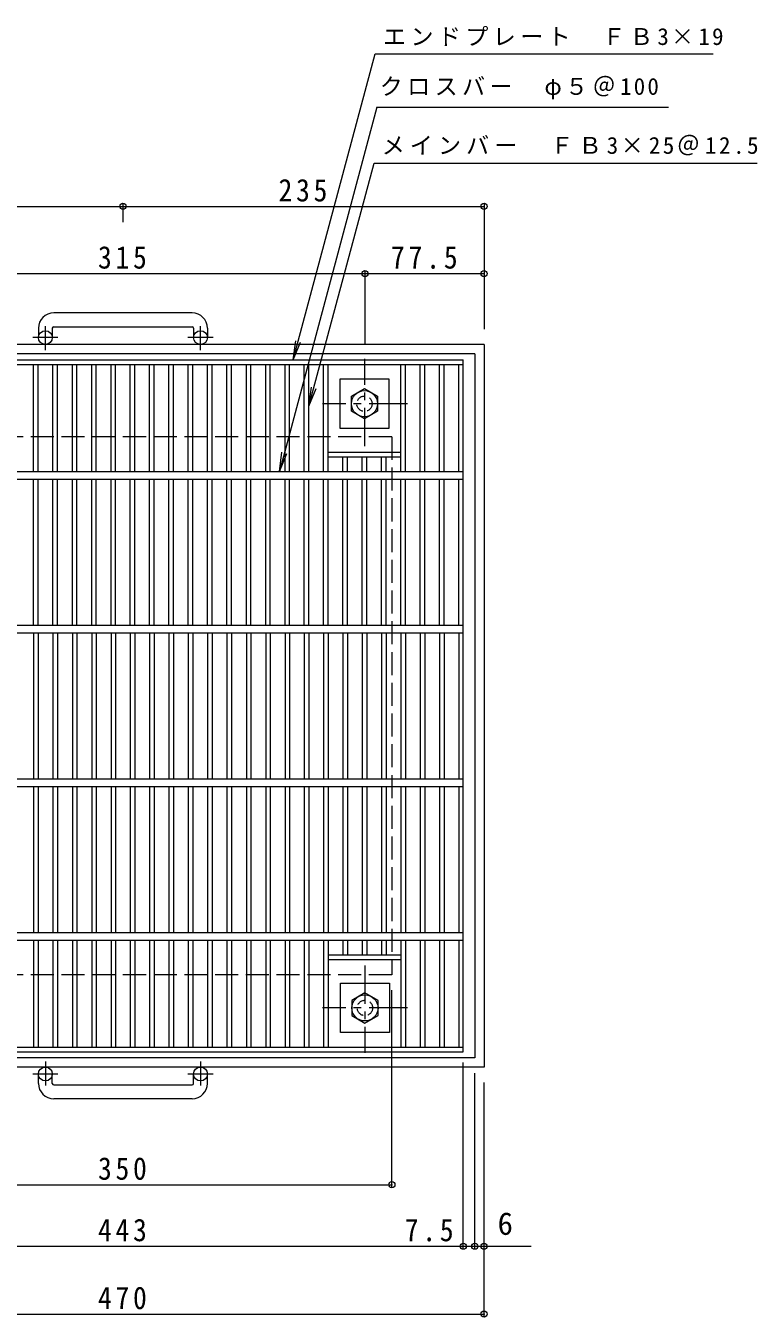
# Model space of a CAD drawing. Units: millimetres at full size, sheet at 1:5; some dimension numbers follow another scale. Extents: x -833 to 798, y -688 to 630.
# Drawn here: x -380 to 96, y -210 to 630 of the extents above; entities that cross this region are included whole.
import ezdxf
from ezdxf.enums import TextEntityAlignment as Align

# ---------------------------------------------------------------- set-up
doc = ezdxf.new("R2010")
doc.units = ezdxf.units.MM
doc.header["$LTSCALE"] = 5
doc.header["$PDMODE"] = 32
doc.header["$PDSIZE"] = 4
for name, pattern in [('CHAIN1', [8, 5, -1, 1, -1]), ('DASHED1', [1.8, 1.2, -0.6]), ('DASHED3', [4, 3, -1])]:
    doc.linetypes.add(name, pattern=pattern)
for name, color, linetype, lineweight in [('E-1', 2, 'Continuous', 9), ('E-2', 3, 'Continuous', 9), ('E-4', 7, 'Continuous', 9), ('E-5', 7, 'Continuous', 9)]:
    doc.layers.add(name, color=color, linetype=linetype, lineweight=lineweight)
doc.styles.add('ＭＳ ゴシック', font='')
doc.styles.get('ＭＳ ゴシック').set_extended_font_data('MS Gothic')

msp = doc.modelspace()

# ---------------------------------------------------------------- linework, layer by layer
at = {"layer": 'E-1'}
for p, q in [((-271.506, 442.981), (-361.506, 442.981)), ((-371.506, 432.981), (-371.506, 426.881)), ((-362.506, 432.981), (-362.506, 426.881)), ((-361.506, 433.98), (-271.506, 433.98)), ((-270.506, 432.981), (-270.506, 426.881)), ((-261.506, 432.981), (-261.506, 426.881)), ((-81.506, 422.381), (-551.506, 422.381)), ((-87.506, 416.381), (-545.506, 416.381)), ((-371.506, -58.219), (-371.506, -52.119)), ((-362.506, -58.219), (-362.506, -52.119)), ((-270.506, -58.219), (-270.506, -52.119)), ((-261.506, -58.219), (-261.506, -52.119)), ((-361.506, -59.219), (-271.506, -59.219)), ((-271.506, -68.219), (-361.506, -68.219))]:
    msp.add_line(p, q, dxfattribs=at)
at = {"layer": 'E-1', "linetype": 'CHAIN1'}
for p, q in [((-367.006, 418.774), (-367.006, 434.371)), ((-266.005, 418.774), (-266.005, 434.371)), ((-358.843, 426.881), (-375.25, 426.881)), ((-257.843, 426.881), (-274.249, 426.881)), ((-159.006, 356.244), (-159.006, 413.017)), ((-131.369, 383.881), (-186.642, 383.881)), ((-159.006, 18.518), (-159.006, -38.255)), ((-131.369, -9.119), (-186.642, -9.119)), ((-367.006, -44.011), (-367.006, -59.608)), ((-266.005, -44.011), (-266.005, -59.608)), ((-358.843, -52.119), (-375.25, -52.119)), ((-257.843, -52.119), (-274.249, -52.119))]:
    msp.add_line(p, q, dxfattribs=at)
at = {"layer": 'E-1', "linetype": 'DASHED3'}
msp.add_line((-141.506, 362.382), (-491.506, 362.382), dxfattribs=at)
at = {"layer": 'E-1'}
for points in [[(-81.506, 422.381), (-81.506, -47.619), (-551.506, -47.619)], [(-87.506, 416.381), (-87.506, -41.619), (-545.506, -41.619)]]:
    msp.add_lwpolyline(points, dxfattribs=at)
for points in [[(-143.325, 367.881), (-143.325, 399.881), (-175.325, 399.881), (-175.325, 367.881)], [(-167.825, 378.974), (-167.825, 388.789), (-159.325, 393.696), (-150.825, 388.789), (-150.825, 378.974), (-159.325, 374.066)], [(-143.006, 6.881), (-143.006, -25.119), (-175.006, -25.119), (-175.006, 6.881)], [(-167.506, -4.211), (-167.506, -14.026), (-159.006, -18.934), (-150.506, -14.026), (-150.506, -4.211), (-159.006, 0.696)]]:
    msp.add_lwpolyline(points, close=True, dxfattribs=at)
at = {"layer": 'E-1', "linetype": 'DASHED3'}
msp.add_lwpolyline([(-141.506, 362.382), (-141.506, 12.38), (-491.506, 12.38)], dxfattribs=at)
at = {"layer": 'E-1'}
for centre, radius in [((-367.006, 426.881), 4.5), ((-266.006, 426.881), 4.5), ((-159.325, 383.881), 8.5), ((-159.006, -9.119), 8.5), ((-367.006, -52.119), 4.5), ((-266.006, -52.119), 4.5)]:
    msp.add_circle(centre, radius, dxfattribs=at)
at = {"layer": 'E-1', "linetype": 'DASHED1'}
for centre in [(-159.325, 383.881), (-159.006, -9.119)]:
    msp.add_circle(centre, 5, dxfattribs=at)
at = {"layer": 'E-1'}
for centre, radius, start, end in [((-361.506, 432.981), 10, 90, 180), ((-271.506, 432.981), 10, 0, 90), ((-361.506, 432.981), 1, 90, 180), ((-271.506, 432.981), 1, 0, 90), ((-361.506, -58.219), 10, 180, 270), ((-361.506, -58.219), 1, 180, 270), ((-271.506, -58.219), 10, 270, 0), ((-271.506, -58.219), 1, 270, 0)]:
    msp.add_arc(centre, radius, start, end, dxfattribs=at)
at = {"layer": 'E-2'}
for p, q in [((-537.986, 412.381), (-95.005, 412.381)), ((-95.005, -37.619), (-95.005, 412.381)), ((-537.986, 409.382), (-95.005, 409.382)), ((-374.626, 339.881), (-374.626, 409.381)), ((-371.625, 339.881), (-371.625, 409.381)), ((-362.045, 339.881), (-362.045, 409.381)), ((-359.045, 339.881), (-359.045, 409.381)), ((-349.445, 339.881), (-349.445, 409.381)), ((-346.444, 339.881), (-346.444, 409.381)), ((-336.865, 339.881), (-336.865, 409.381)), ((-333.864, 339.881), (-333.864, 409.381)), ((-324.285, 339.881), (-324.285, 409.381)), ((-321.284, 339.881), (-321.284, 409.381)), ((-311.705, 339.881), (-311.705, 409.381)), ((-308.704, 339.881), (-308.704, 409.381)), ((-299.125, 339.881), (-299.125, 409.381)), ((-296.124, 339.881), (-296.124, 409.381)), ((-286.544, 339.881), (-286.544, 409.381)), ((-283.544, 339.881), (-283.544, 409.381)), ((-273.965, 339.881), (-273.965, 409.381)), ((-270.965, 339.881), (-270.965, 409.381)), ((-261.385, 339.881), (-261.385, 409.381)), ((-258.385, 339.881), (-258.385, 409.381)), ((-248.804, 339.881), (-248.804, 409.381)), ((-245.805, 339.881), (-245.805, 409.381)), ((-236.205, 339.881), (-236.205, 409.381)), ((-233.205, 339.881), (-233.205, 409.381)), ((-223.625, 339.881), (-223.625, 409.381)), ((-220.625, 339.881), (-220.625, 409.381)), ((-211.045, 339.881), (-211.045, 409.381)), ((-208.045, 339.881), (-208.045, 409.381)), ((-198.465, 339.881), (-198.465, 409.381)), ((-195.465, 339.881), (-195.465, 409.381)), ((-185.885, 339.881), (-185.885, 409.381)), ((-182.884, 339.881), (-182.884, 409.381)), ((-135.565, 339.881), (-135.565, 409.381)), ((-132.564, 339.881), (-132.564, 409.381)), ((-122.985, 339.881), (-122.985, 409.381)), ((-119.984, 339.881), (-119.984, 409.381)), ((-110.405, 339.881), (-110.405, 409.381)), ((-107.405, 339.881), (-107.405, 409.381)), ((-98.005, 339.881), (-98.005, 409.381)), ((-182.884, 352.381), (-135.564, 352.381)), ((-182.884, 349.381), (-135.564, 349.381)), ((-173.305, 339.881), (-173.305, 349.381)), ((-170.304, 339.881), (-170.304, 349.381)), ((-160.725, 339.881), (-160.725, 349.381)), ((-157.724, 339.881), (-157.724, 349.381)), ((-148.145, 339.881), (-148.145, 349.381)), ((-145.144, 339.881), (-145.144, 349.381)), ((-537.986, 339.881), (-95.005, 339.881)), ((-537.986, 334.881), (-95.005, 334.881)), ((-374.626, 239.881), (-374.626, 334.881)), ((-371.625, 239.881), (-371.625, 334.881)), ((-362.045, 239.881), (-362.045, 334.881)), ((-359.045, 239.881), (-359.045, 334.881)), ((-349.445, 239.881), (-349.445, 334.881)), ((-346.444, 239.881), (-346.444, 334.881)), ((-336.865, 239.881), (-336.865, 334.881)), ((-333.864, 239.881), (-333.864, 334.881)), ((-324.285, 239.881), (-324.285, 334.881)), ((-321.284, 239.881), (-321.284, 334.881)), ((-311.705, 239.881), (-311.705, 334.881)), ((-308.704, 239.881), (-308.704, 334.881)), ((-299.125, 239.881), (-299.125, 334.881)), ((-296.124, 239.881), (-296.124, 334.881)), ((-286.544, 239.881), (-286.544, 334.881)), ((-283.544, 239.881), (-283.544, 334.881)), ((-273.965, 239.881), (-273.965, 334.881)), ((-270.965, 239.881), (-270.965, 334.881)), ((-261.385, 239.881), (-261.385, 334.881)), ((-258.385, 239.881), (-258.385, 334.881)), ((-248.804, 239.881), (-248.804, 334.881)), ((-245.805, 239.881), (-245.805, 334.881)), ((-236.205, 239.881), (-236.205, 334.881)), ((-233.205, 239.881), (-233.205, 334.881)), ((-223.625, 239.881), (-223.625, 334.881)), ((-220.625, 239.881), (-220.625, 334.881)), ((-211.045, 239.881), (-211.045, 334.881)), ((-208.045, 239.881), (-208.045, 334.881)), ((-198.465, 239.881), (-198.465, 334.881)), ((-195.465, 239.881), (-195.465, 334.881)), ((-185.885, 239.881), (-185.885, 334.881)), ((-182.884, 239.881), (-182.884, 334.881)), ((-173.305, 239.881), (-173.305, 334.881)), ((-170.304, 239.881), (-170.304, 334.881)), ((-160.725, 239.881), (-160.725, 334.881)), ((-157.724, 239.881), (-157.724, 334.881)), ((-148.145, 239.881), (-148.145, 334.881)), ((-145.144, 239.881), (-145.144, 334.881)), ((-135.565, 239.881), (-135.565, 334.881)), ((-132.564, 239.881), (-132.564, 334.881)), ((-122.985, 239.881), (-122.985, 334.881)), ((-119.984, 239.881), (-119.984, 334.881)), ((-110.405, 239.881), (-110.405, 334.881)), ((-107.405, 239.881), (-107.405, 334.881)), ((-98.005, 239.881), (-98.005, 334.881)), ((-537.986, 239.881), (-95.005, 239.881)), ((-537.986, 234.882), (-95.005, 234.882)), ((-374.626, 234.882), (-374.626, 139.881)), ((-371.625, 234.882), (-371.625, 139.881)), ((-362.045, 234.882), (-362.045, 139.881)), ((-359.045, 234.882), (-359.045, 139.881)), ((-349.445, 234.882), (-349.445, 139.881)), ((-346.444, 234.882), (-346.444, 139.881)), ((-336.865, 234.882), (-336.865, 139.881)), ((-333.864, 234.882), (-333.864, 139.881)), ((-324.285, 234.882), (-324.285, 139.881)), ((-321.284, 234.882), (-321.284, 139.881)), ((-311.705, 234.882), (-311.705, 139.881)), ((-308.704, 234.882), (-308.704, 139.881)), ((-299.125, 234.882), (-299.125, 139.881)), ((-296.124, 234.882), (-296.124, 139.881)), ((-286.544, 234.882), (-286.544, 139.881)), ((-283.544, 234.882), (-283.544, 139.881)), ((-273.965, 234.882), (-273.965, 139.881)), ((-270.965, 234.882), (-270.965, 139.881)), ((-261.385, 234.882), (-261.385, 139.881)), ((-258.385, 234.882), (-258.385, 139.881)), ((-248.804, 234.882), (-248.804, 139.881)), ((-245.805, 234.882), (-245.805, 139.881)), ((-236.205, 234.882), (-236.205, 139.881)), ((-233.205, 234.882), (-233.205, 139.881)), ((-223.625, 234.882), (-223.625, 139.881)), ((-220.625, 234.882), (-220.625, 139.881)), ((-211.045, 234.882), (-211.045, 139.881)), ((-208.045, 234.882), (-208.045, 139.881)), ((-198.465, 234.882), (-198.465, 139.881)), ((-195.465, 234.882), (-195.465, 139.881)), ((-185.885, 234.882), (-185.885, 139.881)), ((-182.884, 234.882), (-182.884, 139.881)), ((-173.305, 234.882), (-173.305, 139.881)), ((-170.304, 234.882), (-170.304, 139.881)), ((-160.725, 234.882), (-160.725, 139.881)), ((-157.724, 234.882), (-157.724, 139.881)), ((-148.145, 234.882), (-148.145, 139.881)), ((-145.144, 234.882), (-145.144, 139.881)), ((-135.565, 234.882), (-135.565, 139.881)), ((-132.564, 234.882), (-132.564, 139.881)), ((-122.985, 234.882), (-122.985, 139.881)), ((-119.984, 234.882), (-119.984, 139.881)), ((-110.405, 234.882), (-110.405, 139.881)), ((-107.405, 234.882), (-107.405, 139.881)), ((-98.005, 234.882), (-98.005, 139.881)), ((-537.986, 139.881), (-95.005, 139.881)), ((-537.986, 134.881), (-95.005, 134.881)), ((-374.626, 134.881), (-374.626, 39.881)), ((-371.625, 134.881), (-371.625, 39.881)), ((-362.045, 134.881), (-362.045, 39.881)), ((-359.045, 134.881), (-359.045, 39.881)), ((-349.445, 134.881), (-349.445, 39.881)), ((-346.444, 134.881), (-346.444, 39.881)), ((-336.865, 134.881), (-336.865, 39.881)), ((-333.864, 134.881), (-333.864, 39.881)), ((-324.285, 134.881), (-324.285, 39.881)), ((-321.284, 134.881), (-321.284, 39.881)), ((-311.705, 134.881), (-311.705, 39.881)), ((-308.704, 134.881), (-308.704, 39.881)), ((-299.125, 134.881), (-299.125, 39.881)), ((-296.124, 134.881), (-296.124, 39.881)), ((-286.544, 134.881), (-286.544, 39.881)), ((-283.544, 134.881), (-283.544, 39.881)), ((-273.965, 134.881), (-273.965, 39.881)), ((-270.965, 134.881), (-270.965, 39.881)), ((-261.385, 134.881), (-261.385, 39.881)), ((-258.385, 134.881), (-258.385, 39.881)), ((-248.804, 134.881), (-248.804, 39.881)), ((-245.805, 134.881), (-245.805, 39.881)), ((-236.205, 134.881), (-236.205, 39.881)), ((-233.205, 134.881), (-233.205, 39.881)), ((-223.625, 134.881), (-223.625, 39.881)), ((-220.625, 134.881), (-220.625, 39.881)), ((-211.045, 134.881), (-211.045, 39.881)), ((-208.045, 134.881), (-208.045, 39.881)), ((-198.465, 134.881), (-198.465, 39.881)), ((-195.465, 134.881), (-195.465, 39.881)), ((-185.885, 134.881), (-185.885, 39.881)), ((-182.884, 134.881), (-182.884, 39.881)), ((-173.305, 134.881), (-173.305, 39.881)), ((-170.304, 134.881), (-170.304, 39.881)), ((-160.725, 134.881), (-160.725, 39.881)), ((-157.724, 134.881), (-157.724, 39.881)), ((-148.145, 134.881), (-148.145, 39.881)), ((-145.144, 134.881), (-145.144, 39.881)), ((-135.565, 134.881), (-135.565, 39.881)), ((-132.564, 134.881), (-132.564, 39.881)), ((-122.985, 134.881), (-122.985, 39.881)), ((-119.984, 134.881), (-119.984, 39.881)), ((-110.405, 134.881), (-110.405, 39.881)), ((-107.405, 134.881), (-107.405, 39.881)), ((-98.005, 134.881), (-98.005, 39.881)), ((-537.986, 39.881), (-95.005, 39.881)), ((-537.986, 34.882), (-95.005, 34.882)), ((-374.626, 34.882), (-374.626, -34.619)), ((-371.625, 34.882), (-371.625, -34.619)), ((-362.045, 34.882), (-362.045, -34.619)), ((-359.045, 34.882), (-359.045, -34.619)), ((-349.445, 34.882), (-349.445, -34.619)), ((-346.444, 34.882), (-346.444, -34.619)), ((-336.865, 34.882), (-336.865, -34.619)), ((-333.864, 34.882), (-333.864, -34.619)), ((-324.285, 34.882), (-324.285, -34.619)), ((-321.284, 34.882), (-321.284, -34.619)), ((-311.705, 34.882), (-311.705, -34.619)), ((-308.704, 34.882), (-308.704, -34.619)), ((-299.125, 34.882), (-299.125, -34.619)), ((-296.124, 34.882), (-296.124, -34.619)), ((-286.544, 34.882), (-286.544, -34.619)), ((-283.544, 34.882), (-283.544, -34.619)), ((-273.965, 34.882), (-273.965, -34.619)), ((-270.965, 34.882), (-270.965, -34.619)), ((-261.385, 34.882), (-261.385, -34.619)), ((-258.385, 34.882), (-258.385, -34.619)), ((-248.804, 34.882), (-248.804, -34.619)), ((-245.805, 34.882), (-245.805, -34.619)), ((-236.205, 34.882), (-236.205, -34.619)), ((-233.205, 34.882), (-233.205, -34.619)), ((-223.625, 34.882), (-223.625, -34.619)), ((-220.625, 34.882), (-220.625, -34.619)), ((-211.045, 34.882), (-211.045, -34.619)), ((-208.045, 34.882), (-208.045, -34.619)), ((-198.465, 34.882), (-198.465, -34.619)), ((-195.465, 34.882), (-195.465, -34.619)), ((-185.885, 34.882), (-185.885, -34.619)), ((-182.884, 34.882), (-182.884, -34.619)), ((-173.305, 34.882), (-173.305, 25.381)), ((-170.304, 34.882), (-170.304, 25.381)), ((-160.725, 34.882), (-160.725, 25.381)), ((-157.724, 34.882), (-157.724, 25.381)), ((-148.145, 34.882), (-148.145, 25.381)), ((-145.144, 34.882), (-145.144, 25.381)), ((-135.565, 34.882), (-135.565, -34.619)), ((-132.564, 34.882), (-132.564, -34.619)), ((-122.985, 34.882), (-122.985, -34.619)), ((-119.984, 34.882), (-119.984, -34.619)), ((-110.405, 34.882), (-110.405, -34.619)), ((-107.405, 34.882), (-107.405, -34.619)), ((-98.005, 34.882), (-98.005, -34.619)), ((-182.884, 25.381), (-135.564, 25.381)), ((-182.884, 22.381), (-135.564, 22.381)), ((-537.986, -34.619), (-95.005, -34.619)), ((-537.986, -37.619), (-95.005, -37.619))]:
    msp.add_line(p, q, dxfattribs=at)
at = {"layer": 'E-4'}
for p, q in [((-316.506, 513.733), (-316.506, 501.964)), ((-81.506, 513.733), (-81.506, 432.381)), ((-551.506, 512.233), (-316.506, 512.233)), ((-316.506, 512.233), (-81.506, 512.233)), ((-474.006, 468.544), (-159.006, 468.544)), ((-159.006, 470.044), (-159.006, 422.381)), ((-159.006, 468.544), (-81.506, 468.544)), ((-141.506, -125.619), (-141.506, 2.38)), ((-95.005, -165.619), (-95.005, -44.619)), ((-87.506, -165.619), (-87.506, -51.619)), ((-81.506, -209.776), (-81.506, -57.619)), ((-491.506, -124.119), (-141.506, -124.119)), ((-537.986, -164.119), (-95.005, -164.119)), ((-95.005, -164.119), (-87.506, -164.119)), ((-87.506, -164.119), (-50.899, -164.119)), ((-551.506, -208.276), (-81.506, -208.276))]:
    msp.add_line(p, q, dxfattribs=at)
for p in [(-316.506, 512.233), (-81.506, 512.233), (-159.006, 468.544), (-81.506, 468.544), (-141.506, -124.119), (-95.005, -164.119), (-87.506, -164.119), (-81.506, -164.119), (-81.506, -208.276)]:
    msp.add_point(p, dxfattribs=at)
at = {"layer": 'E-5'}
for p, q in [((-151.19, 576.706), (38.517, 576.706)), ((-205.649, 412.381), (-204.017, 424.775)), ((-205.649, 412.381), (-200.865, 423.93)), ((-195.465, 382.33), (-193.834, 394.724)), ((-195.465, 382.33), (-190.682, 393.879)), ((-214.647, 339.881), (-209.864, 351.429))]:
    msp.add_line(p, q, dxfattribs=at)
for points in [[(-205.649, 412.381), (-152.275, 611.575), (67.508, 611.575)], [(-151.19, 576.706), (-214.647, 339.881), (-213.015, 352.274)], [(-195.465, 382.33), (-153.109, 540.405), (96.259, 540.405)]]:
    msp.add_lwpolyline(points, dxfattribs=at)

# ---------------------------------------------------------------- texts
at = {"layer": 'E-4', "color": 2, "style": 'ＭＳ ゴシック'}
msp.add_text('6', height=14.66, dxfattribs=at).set_placement((-72.672, -161.119), align=Align.BOTTOM_LEFT)
at = {"layer": 'E-4', "color": 2, "char_height": 14.66, "attachment_point": 7, "style": 'ＭＳ ゴシック'}
for s, insert in [('\\T1.27;\\W0.9;235', (-215.256, 515.233)), ('\\T1.27;\\W0.9;315', (-332.756, 471.544)), ('\\T1.28;\\W0.9;77.5', (-142.131, 471.544)), ('\\T1.27;\\W0.9;350', (-332.756, -121.119)), ('\\T1.27;\\W0.9;443', (-332.746, -161.119)), ('\\T1.27;\\W0.9;7.5', (-133.105, -161.119)), ('\\T1.27;\\W0.9;470', (-332.756, -205.276))]:
    msp.add_mtext(s, dxfattribs=dict(at, insert=insert))
at = {"layer": 'E-5', "char_height": 11, "attachment_point": 7, "style": 'ＭＳ ゴシック'}
for s, insert in [('\\T1.19;エンドプレート\u3000ＦＢ3×19', (-147.275, 616.575)), ('\\T1.19;クロスバー\u3000φ５＠100', (-149.384, 581.798)), ('\\T1.22;メインバー\u3000ＦＢ3×25＠12.5', (-148.109, 545.405))]:
    msp.add_mtext(s, dxfattribs=dict(at, insert=insert))

doc.saveas('drawing.dxf')
